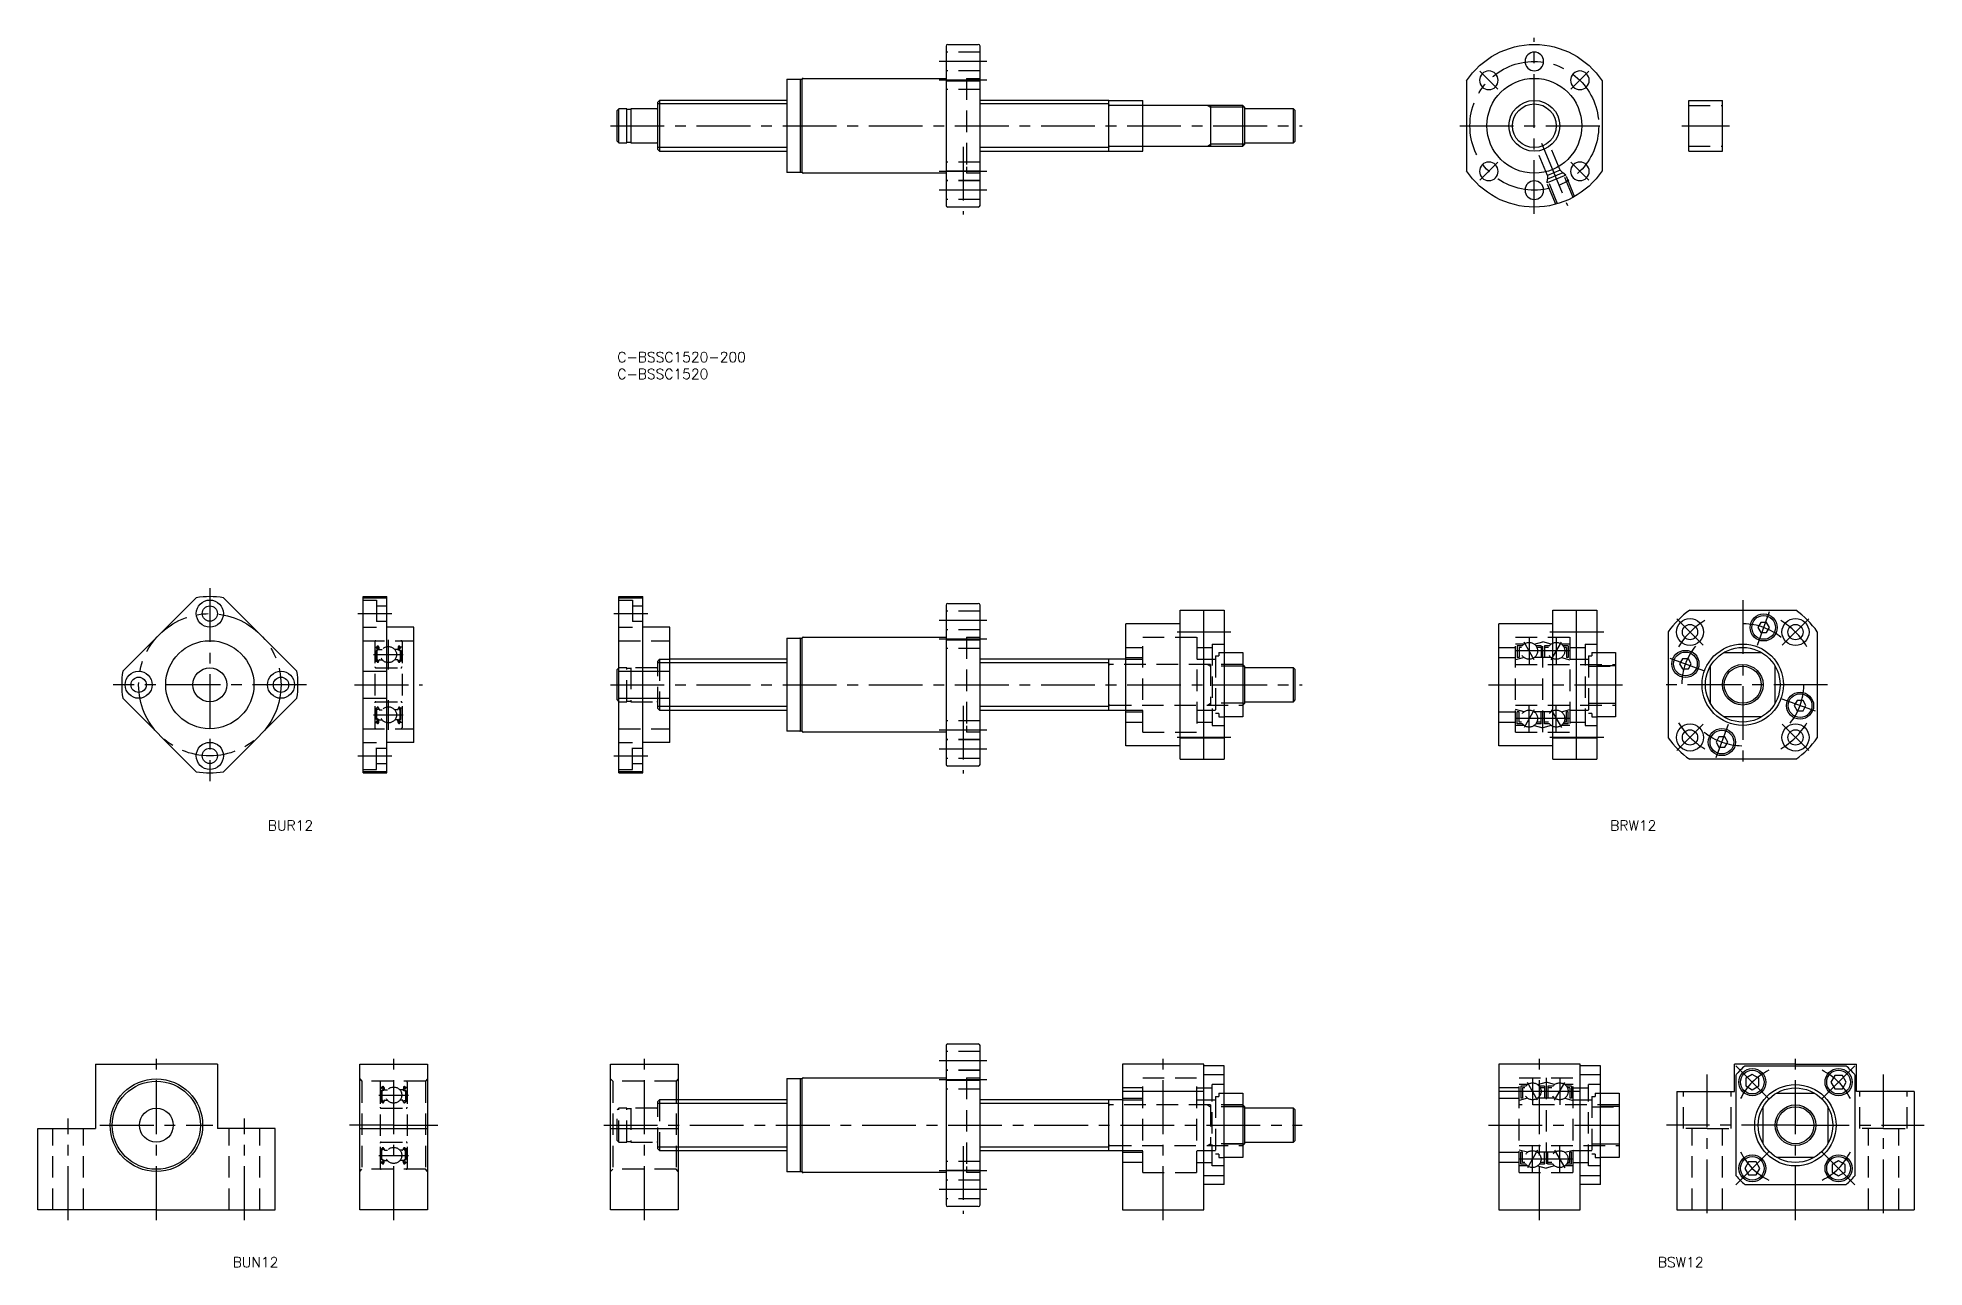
# Model space of a CAD drawing. Extents: x -171 to 386, y -270 to 93.
import ezdxf

# ---------------------------------------------------------------- set-up
doc = ezdxf.new("R2010")
doc.units = 0
doc.header["$LTSCALE"] = 0.5
for name, pattern in [('CENTER', [50.8, 31.75, -6.35, 6.35, -6.35]), ('DASHED', [19.05, 12.7, -6.35]), ('PHANTOM', [63.5, 31.75, -6.35, 6.35, -6.35, 6.35, -6.35])]:
    doc.linetypes.add(name, pattern=pattern)
doc.layers.get('0').update_dxf_attribs({"linetype": 'CONTINUOUS'})
doc.layers.add('CENTER', color=1, linetype='CENTER')
doc.styles.get("Standard").update_dxf_attribs({"font": 'txt.shx', "height": 3, "bigfont": 'bigfont.shx'})

# ---------------------------------------------------------------- blocks, each defined once
blk = doc.blocks.new('*U32')
at = {"color": 7, "linetype": 'CONTINUOUS'}
blk.add_text('C-BSSC1520-200', height=3, dxfattribs=at).set_placement((0, -3))
blk = doc.blocks.new('*U33')
at = {"color": 7, "linetype": 'CONTINUOUS'}
blk.add_text('C-BSSC1520', height=3, dxfattribs=at).set_placement((0, -8))
blk = doc.blocks.new('*U34')
at = {"color": 7, "linetype": 'CONTINUOUS'}
blk.add_text('BUR12', height=3, dxfattribs=at).set_placement((-103.09, -141.25))
blk = doc.blocks.new('*U35')
at = {"color": 7, "linetype": 'CONTINUOUS'}
blk.add_text('BRW12', height=3, dxfattribs=at).set_placement((292.89, -141.25))
blk = doc.blocks.new('*U36')
at = {"color": 7, "linetype": 'CONTINUOUS'}
blk.add_text('BUN12', height=3, dxfattribs=at).set_placement((-113.46, -270.13))
blk = doc.blocks.new('*U37')
at = {"color": 7, "linetype": 'CONTINUOUS'}
blk.add_text('BSW12', height=3, dxfattribs=at).set_placement((306.96, -270.13))

msp = doc.modelspace()

# ---------------------------------------------------------------- linework, layer by layer
at = {"color": 7, "linetype": 'CONTINUOUS'}
for p, q in [((97, 90.26), (97, 43.26)), ((97.5, 90.76), (106.5, 90.76)), ((107, 43.26), (107, 90.26)), ((50, 80.51), (50, 53.01)), ((50, 80.51), (53.85, 80.51)), ((54, 80.51), (54.5, 80.51)), ((54, 80.51), (54, 53.01)), ((54.5, 53.01), (54.5, 80.51)), ((54.8, 80.76), (97, 80.76)), ((97, 80.02), (107, 80.02)), ((250.52, 80.02), (250.52, 53.49)), ((290.52, 80.02), (290.52, 53.49)), ((12.5, 74.26), (12, 73.76)), ((12, 59.76), (12, 73.76)), ((12.5, 74.26), (12.5, 59.26)), ((50, 74.26), (12.5, 74.26)), ((145, 74.26), (107, 74.26)), ((145, 59.26), (145, 74.26)), ((184.5, 72.76), (145.3, 72.76)), ((175, 72.76), (175, 60.76)), ((185, 72.26), (184.5, 72.76)), ((184.5, 60.76), (184.5, 72.76)), ((316.06, 59.26), (316.06, 74.26)), ((316.06, 74.26), (326.06, 74.26)), ((326.06, 59.26), (326.06, 74.26)), ((0.5, 71.76), (0, 71.26)), ((0, 62.26), (0, 71.26)), ((2.85, 71.76), (0.5, 71.76)), ((0.5, 61.76), (0.5, 71.76)), ((2.85, 61.76), (2.85, 71.76)), ((4, 71.56), (2.85, 71.56)), ((11.7, 71.76), (4, 71.76)), ((4, 71.76), (4, 61.76)), ((185, 72.26), (185, 61.26)), ((199.5, 71.76), (185, 71.76)), ((200, 71.26), (199.5, 71.76)), ((199.5, 61.76), (199.5, 71.76)), ((200, 62.26), (200, 71.26)), ((0, 62.26), (0.5, 61.76)), ((0.5, 61.76), (2.85, 61.76)), ((2.85, 61.96), (4, 61.96)), ((4, 61.76), (11.7, 61.76)), ((184.5, 60.76), (185, 61.26)), ((185, 61.76), (199.5, 61.76)), ((199.5, 61.76), (200, 62.26)), ((12, 59.76), (12.5, 59.26)), ((12.5, 59.26), (50, 59.26)), ((107, 59.26), (145, 59.26)), ((145.3, 60.76), (184.5, 60.76)), ((316.06, 59.26), (326.06, 59.26)), ((53.85, 53.01), (50, 53.01)), ((54.5, 53.01), (54, 53.01)), ((97, 52.76), (54.8, 52.76)), ((97, 53.49), (107, 53.49)), ((106.5, 42.76), (97.5, 42.76)), ((-75, -124.2), (-75, -72.2)), ((-75, -72.2), (-68, -72.2)), ((-68, -124.2), (-68, -72.2)), ((0.5, -124.2), (0.5, -72.2)), ((0.5, -72.2), (7.5, -72.2)), ((7.5, -124.2), (7.5, -72.2)), ((-124.2, -72.52), (-145.88, -94.19)), ((-116.18, -72.52), (-94.5, -94.19)), ((-75, -72.52), (-68, -72.52)), ((0.5, -72.52), (7.5, -72.52)), ((97, -74.7), (97, -121.7)), ((97.5, -74.2), (106.5, -74.2)), ((107, -121.7), (107, -74.7)), ((166, -120.2), (166, -76.2)), ((166, -76.2), (179, -76.2)), ((173, -120.2), (173, -76.2)), ((179, -76.2), (179, -120.2)), ((276, -120.2), (276, -76.2)), ((276, -76.2), (289, -76.2)), ((283, -120.2), (283, -76.2)), ((289, -76.2), (289, -120.2)), ((316.35, -76.2), (347.65, -76.2)), ((-60, -81.2), (-68, -81.2)), ((-60, -115.2), (-60, -81.2)), ((15.5, -81.2), (7.5, -81.2)), ((15.5, -115.2), (15.5, -81.2)), ((166, -80.2), (150, -80.2)), ((150, -116.2), (150, -80.2)), ((166, -82.55), (179, -82.55)), ((276, -80.2), (260, -80.2)), ((260, -116.2), (260, -80.2)), ((276, -82.55), (289, -82.55)), ((310, -82.55), (310, -113.86)), ((354, -82.55), (354, -113.86)), ((50, -84.45), (50, -111.95)), ((50, -84.45), (53.85, -84.45)), ((54, -84.45), (54.5, -84.45)), ((54, -84.45), (54, -111.95)), ((54.5, -111.95), (54.5, -84.45)), ((54.8, -84.2), (97, -84.2)), ((97, -84.94), (107, -84.94)), ((179, -88.7), (184.5, -88.7)), ((184.5, -88.7), (184.5, -107.7)), ((289, -88.7), (294.5, -88.7)), ((294.5, -88.7), (294.5, -107.7)), ((326.45, -88.7), (337.55, -88.7)), ((-75, -94.19), (-68, -94.19)), ((0.5, -93.2), (0, -93.7)), ((0, -102.7), (0, -93.7)), ((0.5, -94.19), (15.5, -94.19)), ((50, -90.7), (15.5, -90.7)), ((150, -90.7), (107, -90.7)), ((145, -105.7), (145, -90.7)), ((185, -92.7), (184.5, -92.2)), ((185, -92.7), (185, -103.7)), ((199.5, -93.2), (185, -93.2)), ((200, -93.7), (199.5, -93.2)), ((199.5, -103.2), (199.5, -93.2)), ((200, -102.7), (200, -93.7)), ((294.5, -92.66), (289, -92.66)), ((322.5, -103.75), (322.5, -92.66)), ((341.5, -92.66), (341.5, -103.75)), ((-145.88, -102.21), (-124.2, -123.89)), ((-94.5, -102.21), (-116.18, -123.89)), ((-75, -102.21), (-68, -102.21)), ((0, -102.7), (0.5, -103.2)), ((0.5, -102.21), (15.5, -102.21)), ((15.5, -105.7), (50, -105.7)), ((107, -105.7), (150, -105.7)), ((184.5, -104.2), (185, -103.7)), ((185, -103.2), (199.5, -103.2)), ((199.5, -103.2), (200, -102.7)), ((294.5, -103.75), (289, -103.75)), ((184.5, -107.7), (179, -107.7)), ((294.5, -107.7), (289, -107.7)), ((337.55, -107.7), (326.45, -107.7)), ((-60, -115.2), (-68, -115.2)), ((15.5, -115.2), (7.5, -115.2)), ((53.85, -111.95), (50, -111.95)), ((54.5, -111.95), (54, -111.95)), ((97, -112.2), (54.8, -112.2)), ((97, -111.47), (107, -111.47)), ((166, -116.2), (150, -116.2)), ((166, -113.86), (179, -113.86)), ((276, -116.2), (260, -116.2)), ((276, -113.86), (289, -113.86)), ((106.5, -122.2), (97.5, -122.2)), ((166, -120.2), (179, -120.2)), ((276, -120.2), (289, -120.2)), ((347.65, -120.2), (316.35, -120.2)), ((-68, -123.89), (-75, -123.89)), ((-75, -124.2), (-68, -124.2)), ((7.5, -123.89), (0.5, -123.89)), ((0.5, -124.2), (7.5, -124.2)), ((97, -204.7), (97, -251.7)), ((97.5, -204.2), (106.5, -204.2)), ((107, -251.7), (107, -204.7)), ((-153.96, -210.2), (-153.96, -229.2)), ((-153.96, -210.2), (-135.96, -210.2)), ((-117.96, -210.2), (-135.96, -210.2)), ((-117.96, -210.2), (-117.96, -229.2)), ((-75.96, -253.2), (-75.96, -210.2)), ((-75.96, -210.2), (-55.96, -210.2)), ((-55.96, -210.2), (-55.96, -253.2)), ((-2, -253.2), (-2, -210.2)), ((-2, -210.2), (18, -210.2)), ((18, -210.2), (18, -253.2)), ((149, -210.2), (149, -253.2)), ((173, -210.2), (149, -210.2)), ((173, -253.2), (173, -210.2)), ((179, -210.7), (173, -210.7)), ((179, -245.7), (179, -210.7)), ((260, -210.2), (260, -253.2)), ((284, -210.2), (260, -210.2)), ((284, -253.2), (284, -210.2)), ((290, -210.7), (284, -210.7)), ((290, -245.7), (290, -210.7)), ((329.55, -218.2), (329.55, -210.2)), ((347.55, -210.2), (329.55, -210.2)), ((332.62, -210.7), (362.47, -210.7)), ((347.55, -210.2), (365.55, -210.2)), ((365.55, -218.2), (365.55, -210.2)), ((50, -214.45), (50, -241.95)), ((50, -214.45), (53.85, -214.45)), ((54, -214.45), (54.5, -214.45)), ((54, -214.45), (54, -241.95)), ((54.5, -241.95), (54.5, -214.45)), ((54.8, -214.2), (97, -214.2)), ((97, -214.94), (107, -214.94)), ((179, -213.28), (173, -213.28)), ((290, -213.28), (284, -213.28)), ((330.05, -243.13), (330.05, -213.28)), ((334.82, -213.23), (332.87, -214.35)), ((332.87, -214.35), (332.87, -216.6)), ((332.87, -216.6), (334.82, -217.73)), ((336.77, -214.35), (334.82, -213.23)), ((334.82, -217.73), (336.77, -216.6)), ((336.77, -216.6), (336.77, -214.35)), ((359.15, -213.53), (358.02, -215.48)), ((358.02, -215.48), (359.15, -217.42)), ((361.4, -213.53), (359.15, -213.53)), ((362.52, -215.48), (361.4, -213.53)), ((361.4, -217.42), (362.52, -215.48)), ((365.05, -213.28), (365.05, -243.13)), ((50, -220.7), (18, -220.7)), ((149, -220.7), (107, -220.7)), ((145, -235.7), (145, -220.7)), ((173, -218.2), (149, -218.2)), ((179, -218.7), (184.5, -218.7)), ((184.5, -218.7), (184.5, -237.7)), ((185, -222.7), (184.5, -222.2)), ((284, -218.2), (260, -218.2)), ((290, -218.7), (295.5, -218.7)), ((295.5, -218.7), (295.5, -237.7)), ((312.55, -218.2), (312.55, -253.2)), ((312.55, -218.2), (329.55, -218.2)), ((342, -218.7), (353.09, -218.7)), ((359.15, -217.42), (361.4, -217.42)), ((382.55, -218.2), (365.55, -218.2)), ((382.55, -218.2), (382.55, -253.2)), ((184.5, -222.66), (179, -222.66)), ((185, -222.7), (185, -233.7)), ((199.5, -223.2), (185, -223.2)), ((200, -223.7), (199.5, -223.2)), ((199.5, -233.2), (199.5, -223.2)), ((200, -232.7), (200, -223.7)), ((295.5, -222.66), (290, -222.66)), ((338.05, -233.75), (338.05, -222.66)), ((357.05, -222.66), (357.05, -233.75)), ((-170.96, -253.2), (-170.96, -229.2)), ((-100.96, -253.2), (-100.96, -229.2)), ((-75.96, -229.2), (-55.96, -229.2)), ((-2, -229.2), (18, -229.2)), ((184.5, -234.2), (185, -233.7)), ((185, -233.2), (199.5, -233.2)), ((199.5, -233.2), (200, -232.7)), ((18, -235.7), (50, -235.7)), ((107, -235.7), (149, -235.7)), ((184.5, -233.75), (179, -233.75)), ((184.5, -237.7), (179, -237.7)), ((295.5, -233.75), (290, -233.75)), ((295.5, -237.7), (290, -237.7)), ((333.69, -238.98), (332.57, -240.93)), ((335.94, -238.98), (333.69, -238.98)), ((337.07, -240.93), (335.94, -238.98)), ((353.09, -237.7), (342, -237.7)), ((360.27, -238.68), (358.33, -239.81)), ((362.22, -239.81), (360.27, -238.68)), ((53.85, -241.95), (50, -241.95)), ((54.5, -241.95), (54, -241.95)), ((97, -242.2), (54.8, -242.2)), ((97, -241.47), (107, -241.47)), ((179, -243.13), (173, -243.13)), ((290, -243.13), (284, -243.13)), ((332.57, -240.93), (333.69, -242.88)), ((333.69, -242.88), (335.94, -242.88)), ((335.94, -242.88), (337.07, -240.93)), ((358.33, -239.81), (358.33, -242.06)), ((358.33, -242.06), (360.27, -243.18)), ((360.27, -243.18), (362.22, -242.06)), ((362.22, -242.06), (362.22, -239.81)), ((179, -245.7), (173, -245.7)), ((290, -245.7), (284, -245.7)), ((332.62, -245.7), (362.47, -245.7)), ((-135.96, -253.2), (-170.96, -253.2)), ((-135.96, -253.2), (-100.96, -253.2)), ((-55.96, -253.2), (-75.96, -253.2)), ((18, -253.2), (-2, -253.2)), ((106.5, -252.2), (97.5, -252.2)), ((149, -253.2), (173, -253.2)), ((260, -253.2), (284, -253.2)), ((312.55, -253.2), (382.55, -253.2))]:
    msp.add_line(p, q, dxfattribs=at)
at = {"color": 3, "linetype": 'DASHED'}
for p, q in [((107, 88.51), (97, 88.51)), ((107, 83.01), (97, 83.01)), ((107, 82.94), (97, 82.94)), ((103, 80.76), (107, 80.76)), ((103, 80.76), (103, 54.61)), ((107, 77.44), (97, 77.44)), ((316.06, 72.76), (326.06, 72.76)), ((107, 56.07), (97, 56.07)), ((274.41, 52.13), (271.44, 59.31)), ((278.11, 53.67), (275.14, 60.85)), ((316.06, 60.76), (326.06, 60.76)), ((107, 50.57), (97, 50.57)), ((107, 50.51), (97, 50.51)), ((103, 54.61), (103, 52.76)), ((107, 52.76), (103, 52.76)), ((279.8, 52.2), (274.26, 49.9)), ((274.26, 49.9), (274.4, 50.98)), ((278.92, 52.92), (274.37, 51.04)), ((274.41, 52.13), (274.37, 51.04)), ((277.39, 43.76), (274.37, 51.04)), ((278.11, 53.67), (274.41, 52.13)), ((278.11, 53.67), (278.92, 52.92)), ((281.93, 45.64), (278.92, 52.92)), ((279.8, 52.2), (278.94, 52.86)), ((282.41, 45.91), (279.8, 52.2)), ((107, 45.01), (97, 45.01)), ((276.86, 43.61), (274.26, 49.9)), ((-75, -73.2), (-71, -73.2)), ((-71, -73.2), (-71, -81.2)), ((-71, -74.95), (-68, -74.95)), ((0.5, -73.2), (4.5, -73.2)), ((4.5, -73.2), (4.5, -81.2)), ((4.5, -74.95), (7.5, -74.95)), ((107, -76.45), (97, -76.45)), ((-75, -81.2), (-71, -81.2)), ((-71, -79.45), (-68, -79.45)), ((0.5, -81.2), (4.5, -81.2)), ((4.5, -79.45), (7.5, -79.45)), ((107, -81.95), (97, -81.95)), ((107, -82.02), (97, -82.02)), ((-75, -85.2), (-60, -85.2)), ((-71.5, -85.5), (-71.5, -110.9)), ((-71.4, -87.1), (-71.04, -87.1)), ((-70.52, -87.7), (-71.17, -88.08)), ((-71.17, -88.08), (-71.17, -90.9)), ((-71.05, -87.12), (-70.88, -86.91)), ((-70.9, -87.53), (-71.04, -87.39)), ((-70.32, -87.82), (-70.97, -88.19)), ((-70.97, -88.19), (-70.97, -90.9)), ((-70.9, -87.25), (-70.73, -87.04)), ((-70.76, -87.39), (-70.9, -87.25)), ((-70.9, -87.53), (-70.76, -87.39)), ((-70.55, -87.1), (-70.52, -87.7)), ((-70.35, -87.08), (-70.3, -87.71)), ((-70.32, -87.46), (-70.32, -87.82)), ((-70.2, -87.8), (-69.35, -87.8)), ((-64.8, -87.8), (-65.65, -87.8)), ((-64.65, -87.08), (-64.7, -87.71)), ((-64.68, -87.46), (-64.68, -87.82)), ((-64.68, -87.82), (-64.03, -88.19)), ((-64.45, -87.1), (-64.48, -87.7)), ((-64.48, -87.7), (-63.83, -88.08)), ((-64.1, -87.25), (-64.27, -87.04)), ((-64.24, -87.39), (-64.1, -87.25)), ((-64.1, -87.53), (-64.24, -87.39)), ((-63.95, -87.12), (-64.12, -86.91)), ((-64.1, -87.53), (-63.96, -87.39)), ((-64.03, -88.19), (-64.03, -90.9)), ((-63.6, -87.1), (-63.96, -87.1)), ((-63.83, -88.08), (-63.83, -90.9)), ((-63.5, -85.5), (-63.5, -110.9)), ((0.5, -85.2), (15.5, -85.2)), ((107, -87.52), (97, -87.52)), ((103, -84.2), (107, -84.2)), ((103, -84.2), (103, -110.35)), ((150, -87.2), (155, -87.2)), ((155, -84.2), (171, -84.2)), ((155, -112.2), (155, -84.2)), ((171, -84.2), (171, -112.2)), ((171, -87.2), (175.5, -87.2)), ((175.5, -86.2), (175.5, -110.2)), ((175.5, -86.2), (179, -86.2)), ((177.5, -88.7), (177.5, -89.7)), ((177.5, -88.7), (179, -88.7)), ((260, -87.2), (265, -87.2)), ((265, -84.2), (281, -84.2)), ((265, -112.2), (265, -84.2)), ((267.5, -86.2), (265, -86.2)), ((265.5, -86.7), (265.5, -90.2)), ((267, -86.7), (265.5, -86.7)), ((266, -87.2), (266, -90.2)), ((266.71, -87.2), (266, -87.2)), ((270.5, -86.2), (273, -85.53)), ((272.5, -86.7), (271, -86.7)), ((272.5, -87.2), (271.29, -87.2)), ((272.5, -86.7), (272.5, -90.2)), ((273, -112.2), (273, -84.2)), ((275.5, -86.2), (273, -85.53)), ((273.5, -86.7), (273.5, -90.2)), ((275, -86.7), (273.5, -86.7)), ((274.71, -87.2), (273.5, -87.2)), ((281, -86.2), (278.5, -86.2)), ((280.5, -86.7), (279, -86.7)), ((280, -87.2), (279.29, -87.2)), ((280, -87.2), (280, -90.2)), ((280.5, -86.7), (280.5, -90.2)), ((281, -84.2), (281, -112.2)), ((281, -87.2), (285.5, -87.2)), ((285.5, -86.2), (285.5, -110.2)), ((285.5, -86.2), (289, -86.2)), ((287.5, -88.7), (287.5, -89.7)), ((287.5, -88.7), (289, -88.7)), ((-71.4, -91.25), (-71.05, -91.25)), ((-71.2, -93.2), (-63.8, -93.2)), ((-71.05, -91.25), (-70.86, -91.48)), ((-70.57, -90.9), (-70.97, -90.9)), ((-70.97, -91.1), (-70.57, -91.1)), ((-70.71, -91.55), (-70.61, -91.55)), ((-70.57, -91.1), (-70.57, -90.9)), ((-70.42, -91.42), (-70.22, -90.87)), ((-70.13, -90.8), (-69.35, -90.8)), ((-64.87, -90.8), (-65.65, -90.8)), ((-64.58, -91.42), (-64.78, -90.87)), ((-64.43, -91.1), (-64.43, -90.9)), ((-64.43, -90.9), (-64.03, -90.9)), ((-64.03, -91.1), (-64.43, -91.1)), ((-64.29, -91.55), (-64.39, -91.55)), ((-63.95, -91.25), (-64.14, -91.48)), ((-63.6, -91.25), (-63.95, -91.25)), ((2.85, -93.2), (0.5, -93.2)), ((2.85, -103.2), (2.85, -93.2)), ((4, -93.4), (2.85, -93.4)), ((11.7, -93.2), (4, -93.2)), ((4, -93.2), (4, -103.2)), ((12.5, -90.7), (12, -91.2)), ((12, -105.2), (12, -91.2)), ((15.5, -91.76), (12, -91.76)), ((12.5, -90.7), (12.5, -105.7)), ((12.5, -90.7), (15.5, -90.7)), ((184.5, -92.2), (145.3, -92.2)), ((150, -90.2), (155, -90.2)), ((150, -90.7), (155, -90.7)), ((171, -90.7), (176.5, -90.7)), ((174.06, -92.2), (175, -92.75)), ((175, -92.2), (175, -104.2)), ((184.5, -92.75), (175, -92.75)), ((176.5, -89.7), (176.5, -106.7)), ((176.5, -89.7), (177.5, -89.7)), ((260, -90.2), (265, -90.2)), ((267.5, -90.2), (265, -90.87)), ((265, -92.2), (294.5, -92.2)), ((266, -90.2), (265.5, -90.2)), ((275.5, -90.2), (270.5, -90.2)), ((278.5, -90.2), (281, -90.87)), ((280.5, -90.2), (280, -90.2)), ((281, -90.7), (286.5, -90.7)), ((286.5, -89.7), (286.5, -106.7)), ((286.5, -89.7), (287.5, -89.7)), ((286.5, -92.75), (294.5, -92.75)), ((-71.4, -105.15), (-71.05, -105.15)), ((-71.2, -103.2), (-63.8, -103.2)), ((-71.17, -108.33), (-71.17, -105.5)), ((-71.05, -105.15), (-70.86, -104.93)), ((-70.97, -105.3), (-70.57, -105.3)), ((-70.57, -105.5), (-70.97, -105.5)), ((-70.97, -108.21), (-70.97, -105.5)), ((-70.71, -104.85), (-70.61, -104.85)), ((-70.57, -105.3), (-70.57, -105.5)), ((-70.42, -104.99), (-70.22, -105.54)), ((-70.13, -105.6), (-69.35, -105.6)), ((-64.87, -105.6), (-65.65, -105.6)), ((-64.58, -104.99), (-64.78, -105.54)), ((-64.43, -105.3), (-64.43, -105.5)), ((-64.03, -105.3), (-64.43, -105.3)), ((-64.43, -105.5), (-64.03, -105.5)), ((-64.29, -104.85), (-64.39, -104.85)), ((-63.95, -105.15), (-64.14, -104.93)), ((-64.03, -108.21), (-64.03, -105.5)), ((-63.6, -105.15), (-63.95, -105.15)), ((-63.83, -108.33), (-63.83, -105.5)), ((0.5, -103.2), (2.85, -103.2)), ((2.85, -103), (4, -103)), ((4, -103.2), (11.7, -103.2)), ((15.5, -104.65), (12, -104.65)), ((12, -105.2), (12.5, -105.7)), ((12.5, -105.7), (15.5, -105.7)), ((145.3, -104.2), (184.5, -104.2)), ((150, -105.7), (155, -105.7)), ((171, -105.7), (176.5, -105.7)), ((174.06, -104.2), (175, -103.66)), ((184.5, -103.66), (175, -103.66)), ((265, -104.2), (294.5, -104.2)), ((267.5, -106.2), (265, -105.53)), ((278.5, -106.2), (281, -105.53)), ((281, -105.7), (286.5, -105.7)), ((286.5, -103.66), (294.5, -103.66)), ((-75, -111.2), (-60, -111.2)), ((-71.4, -109.3), (-71.04, -109.3)), ((-70.52, -108.71), (-71.17, -108.33)), ((-71.05, -109.29), (-70.88, -109.49)), ((-70.9, -108.88), (-71.04, -109.02)), ((-70.32, -108.59), (-70.97, -108.21)), ((-70.9, -108.88), (-70.76, -109.02)), ((-70.76, -109.02), (-70.9, -109.16)), ((-70.9, -109.16), (-70.73, -109.36)), ((-70.55, -109.31), (-70.52, -108.71)), ((-70.35, -109.33), (-70.3, -108.7)), ((-70.32, -108.95), (-70.32, -108.59)), ((-70.2, -108.6), (-69.35, -108.6)), ((-64.8, -108.6), (-65.65, -108.6)), ((-64.65, -109.33), (-64.7, -108.7)), ((-64.68, -108.59), (-64.03, -108.21)), ((-64.68, -108.95), (-64.68, -108.59)), ((-64.48, -108.71), (-63.83, -108.33)), ((-64.45, -109.31), (-64.48, -108.71)), ((-64.1, -109.16), (-64.27, -109.36)), ((-64.1, -108.88), (-64.24, -109.02)), ((-64.24, -109.02), (-64.1, -109.16)), ((-63.95, -109.29), (-64.12, -109.49)), ((-64.1, -108.88), (-63.96, -109.02)), ((-63.6, -109.3), (-63.96, -109.3)), ((0.5, -111.2), (15.5, -111.2)), ((107, -108.89), (97, -108.89)), ((103, -110.35), (103, -112.2)), ((150, -106.2), (155, -106.2)), ((150, -109.2), (155, -109.2)), ((171, -109.2), (175.5, -109.2)), ((175.5, -110.2), (179, -110.2)), ((177.5, -106.7), (176.5, -106.7)), ((177.5, -106.7), (177.5, -107.7)), ((177.5, -107.7), (179, -107.7)), ((260, -106.2), (265, -106.2)), ((260, -109.2), (265, -109.2)), ((267.5, -110.2), (265, -110.2)), ((265.5, -109.7), (265.5, -106.2)), ((266, -106.2), (265.5, -106.2)), ((267, -109.7), (265.5, -109.7)), ((266, -109.2), (266, -106.2)), ((266.71, -109.2), (266, -109.2)), ((275.5, -106.2), (270.5, -106.2)), ((270.5, -110.2), (273, -110.87)), ((272.5, -109.7), (271, -109.7)), ((272.5, -109.2), (271.29, -109.2)), ((272.5, -109.7), (272.5, -106.2)), ((275.5, -110.2), (273, -110.87)), ((273.5, -109.7), (273.5, -106.2)), ((274.71, -109.2), (273.5, -109.2)), ((275, -109.7), (273.5, -109.7)), ((281, -110.2), (278.5, -110.2)), ((280.5, -109.7), (279, -109.7)), ((280, -109.2), (279.29, -109.2)), ((280, -109.2), (280, -106.2)), ((280.5, -106.2), (280, -106.2)), ((280.5, -109.7), (280.5, -106.2)), ((281, -109.2), (285.5, -109.2)), ((285.5, -110.2), (289, -110.2)), ((287.5, -106.7), (286.5, -106.7)), ((287.5, -106.7), (287.5, -107.7)), ((287.5, -107.7), (289, -107.7)), ((-75, -115.2), (-71, -115.2)), ((-71, -123.2), (-71, -115.2)), ((-68, -123.2), (-68, -115.2)), ((0.5, -115.2), (4.5, -115.2)), ((4.5, -123.2), (4.5, -115.2)), ((7.5, -123.2), (7.5, -115.2)), ((107, -114.39), (97, -114.39)), ((107, -114.45), (97, -114.45)), ((107, -112.2), (103, -112.2)), ((155, -112.2), (171, -112.2)), ((265, -112.2), (281, -112.2)), ((-71, -116.95), (-68, -116.95)), ((-71, -121.45), (-68, -121.45)), ((4.5, -116.95), (7.5, -116.95)), ((4.5, -121.45), (7.5, -121.45)), ((107, -119.95), (97, -119.95)), ((-75, -123.2), (-71, -123.2)), ((0.5, -123.2), (4.5, -123.2)), ((107, -206.45), (97, -206.45)), ((-75.96, -214.55), (-75.31, -215.2)), ((-75.31, -215.2), (-75.31, -241.2)), ((-56.61, -215.2), (-75.31, -215.2)), ((-69.96, -215.5), (-69.96, -240.9)), ((-69.51, -217.12), (-69.34, -216.91)), ((-62.4, -217.12), (-62.58, -216.91)), ((-61.96, -215.5), (-61.96, -240.9)), ((-55.96, -214.55), (-56.61, -215.2)), ((-56.61, -215.2), (-56.61, -241.2)), ((-2, -214.55), (-1.35, -215.2)), ((-1.35, -215.2), (-1.35, -241.2)), ((17.35, -215.2), (-1.35, -215.2)), ((18, -214.55), (17.35, -215.2)), ((17.35, -215.2), (17.35, -241.2)), ((107, -211.95), (97, -211.95)), ((107, -212.02), (97, -212.02)), ((103, -214.2), (107, -214.2)), ((103, -214.2), (103, -240.35)), ((155, -242.2), (155, -214.2)), ((155, -214.2), (171, -214.2)), ((171, -242.2), (171, -214.2)), ((179, -216.2), (175.5, -216.2)), ((175.5, -240.2), (175.5, -216.2)), ((266, -242.2), (266, -214.2)), ((266, -214.2), (282, -214.2)), ((268.5, -216.2), (266, -216.2)), ((266.5, -216.7), (266.5, -220.2)), ((268, -216.7), (266.5, -216.7)), ((271.5, -216.2), (274, -215.53)), ((273.5, -216.7), (272, -216.7)), ((273.5, -216.7), (273.5, -220.2)), ((274, -214.2), (274, -242.2)), ((276.5, -216.2), (274, -215.53)), ((274.5, -216.7), (274.5, -220.2)), ((276, -216.7), (274.5, -216.7)), ((282, -216.2), (279.5, -216.2)), ((281.5, -216.7), (280, -216.7)), ((281.5, -216.7), (281.5, -220.2)), ((282, -242.2), (282, -214.2)), ((290, -216.2), (286.5, -216.2)), ((286.5, -240.2), (286.5, -216.2)), ((-69.86, -217.1), (-69.5, -217.1)), ((-69.86, -221.25), (-69.51, -221.25)), ((-68.98, -217.7), (-69.63, -218.08)), ((-69.63, -218.08), (-69.63, -220.9)), ((-69.51, -221.25), (-69.31, -221.48)), ((-69.35, -217.53), (-69.5, -217.39)), ((-68.78, -217.82), (-69.43, -218.19)), ((-69.43, -218.19), (-69.43, -220.9)), ((-69.03, -220.9), (-69.43, -220.9)), ((-69.43, -221.1), (-69.03, -221.1)), ((-69.35, -217.25), (-69.18, -217.04)), ((-69.21, -217.39), (-69.35, -217.25)), ((-69.35, -217.53), (-69.21, -217.39)), ((-69.16, -221.55), (-69.07, -221.55)), ((-69.03, -221.1), (-69.03, -220.9)), ((-69.01, -217.1), (-68.98, -217.7)), ((-68.88, -221.42), (-68.68, -220.87)), ((-68.81, -217.08), (-68.75, -217.71)), ((-68.78, -217.46), (-68.78, -217.82)), ((-68.65, -217.8), (-67.81, -217.8)), ((-68.58, -220.8), (-67.81, -220.8)), ((-63.26, -217.8), (-64.11, -217.8)), ((-63.33, -220.8), (-64.11, -220.8)), ((-63.04, -221.42), (-63.24, -220.87)), ((-63.1, -217.08), (-63.16, -217.71)), ((-63.14, -217.46), (-63.14, -217.82)), ((-63.14, -217.82), (-62.49, -218.19)), ((-62.91, -217.1), (-62.94, -217.7)), ((-62.94, -217.7), (-62.29, -218.08)), ((-62.89, -220.9), (-62.49, -220.9)), ((-62.89, -221.1), (-62.89, -220.9)), ((-62.49, -221.1), (-62.89, -221.1)), ((-62.75, -221.55), (-62.85, -221.55)), ((-62.56, -217.25), (-62.73, -217.04)), ((-62.7, -217.39), (-62.56, -217.25)), ((-62.56, -217.53), (-62.7, -217.39)), ((-62.41, -221.25), (-62.6, -221.48)), ((-62.56, -217.53), (-62.42, -217.39)), ((-62.49, -218.19), (-62.49, -220.9)), ((-62.06, -217.1), (-62.42, -217.1)), ((-62.06, -221.25), (-62.41, -221.25)), ((-62.29, -218.08), (-62.29, -220.9)), ((12.5, -220.7), (12, -221.2)), ((12, -235.2), (12, -221.2)), ((18, -221.76), (12, -221.76)), ((12.5, -220.7), (12.5, -235.7)), ((18, -220.7), (12.5, -220.7)), ((107, -217.52), (97, -217.52)), ((184.5, -222.2), (145.3, -222.2)), ((155, -217.2), (149, -217.2)), ((149, -220.2), (155, -220.2)), ((149, -220.7), (155, -220.7)), ((171, -217.2), (175.5, -217.2)), ((171, -220.7), (176.5, -220.7)), ((174.06, -222.2), (175, -222.75)), ((175, -222.2), (175, -234.2)), ((176.5, -219.7), (176.5, -236.7)), ((176.5, -219.7), (177.5, -219.7)), ((177.5, -218.7), (177.5, -219.7)), ((177.5, -218.7), (179, -218.7)), ((266, -217.2), (260, -217.2)), ((260, -220.2), (266, -220.2)), ((268.5, -220.2), (266, -220.87)), ((295.5, -222.2), (266, -222.2)), ((267, -220.2), (266.5, -220.2)), ((267, -217.2), (267, -220.2)), ((267.71, -217.2), (267, -217.2)), ((276.5, -220.2), (271.5, -220.2)), ((273.5, -217.2), (272.29, -217.2)), ((275.71, -217.2), (274.5, -217.2)), ((279.5, -220.2), (282, -220.87)), ((281, -217.2), (280.29, -217.2)), ((281, -217.2), (281, -220.2)), ((281.5, -220.2), (281, -220.2)), ((282, -217.2), (286.5, -217.2)), ((282, -220.7), (287.5, -220.7)), ((287.5, -219.7), (287.5, -236.7)), ((287.5, -219.7), (288.5, -219.7)), ((288.5, -218.7), (288.5, -219.7)), ((288.5, -218.7), (290, -218.7)), ((314.55, -229.2), (314.55, -218.2)), ((328.55, -229.2), (328.55, -218.2)), ((366.55, -229.2), (366.55, -218.2)), ((380.55, -229.2), (380.55, -218.2)), ((-69.66, -223.2), (-62.26, -223.2)), ((0.5, -223.2), (0, -223.7)), ((0, -232.7), (0, -223.7)), ((2.85, -223.2), (0.5, -223.2)), ((0.5, -233.2), (0.5, -223.2)), ((2.85, -233.2), (2.85, -223.2)), ((4, -223.4), (2.85, -223.4)), ((11.7, -223.2), (4, -223.2)), ((4, -223.2), (4, -233.2)), ((184.5, -222.75), (175, -222.75)), ((287.5, -222.75), (295.5, -222.75)), ((-166.46, -253.2), (-166.46, -229.2)), ((-157.46, -253.2), (-157.46, -229.2)), ((-114.46, -253.2), (-114.46, -229.2)), ((-105.46, -253.2), (-105.46, -229.2)), ((-69.66, -233.2), (-62.26, -233.2)), ((0, -232.7), (0.5, -233.2)), ((0.5, -233.2), (2.85, -233.2)), ((2.85, -233), (4, -233)), ((4, -233.2), (11.7, -233.2)), ((174.06, -234.2), (175, -233.66)), ((184.5, -233.66), (175, -233.66)), ((287.5, -233.66), (295.5, -233.66)), ((321.55, -229.2), (314.55, -229.2)), ((317.05, -253.2), (317.05, -229.2)), ((321.55, -229.2), (328.55, -229.2)), ((326.05, -253.2), (326.05, -229.2)), ((373.55, -229.2), (366.55, -229.2)), ((369.05, -253.2), (369.05, -229.2)), ((373.55, -229.2), (380.55, -229.2)), ((378.05, -253.2), (378.05, -229.2)), ((-69.86, -235.15), (-69.51, -235.15)), ((-69.63, -238.33), (-69.63, -235.5)), ((-68.98, -238.71), (-69.63, -238.33)), ((-69.51, -235.15), (-69.31, -234.93)), ((-69.51, -239.29), (-69.34, -239.49)), ((-69.35, -238.88), (-69.5, -239.02)), ((-69.43, -235.3), (-69.03, -235.3)), ((-69.43, -238.21), (-69.43, -235.5)), ((-69.03, -235.5), (-69.43, -235.5)), ((-68.78, -238.59), (-69.43, -238.21)), ((-69.35, -238.88), (-69.21, -239.02)), ((-69.21, -239.02), (-69.35, -239.16)), ((-69.35, -239.16), (-69.18, -239.36)), ((-69.16, -234.85), (-69.07, -234.85)), ((-69.03, -235.3), (-69.03, -235.5)), ((-69.01, -239.31), (-68.98, -238.71)), ((-68.88, -234.99), (-68.68, -235.54)), ((-68.81, -239.33), (-68.75, -238.7)), ((-68.78, -238.95), (-68.78, -238.59)), ((-68.65, -238.6), (-67.81, -238.6)), ((-68.58, -235.6), (-67.81, -235.6)), ((-63.33, -235.6), (-64.11, -235.6)), ((-63.26, -238.6), (-64.11, -238.6)), ((-63.04, -234.99), (-63.24, -235.54)), ((-63.1, -239.33), (-63.16, -238.7)), ((-63.14, -238.59), (-62.49, -238.21)), ((-63.14, -238.95), (-63.14, -238.59)), ((-62.94, -238.71), (-62.29, -238.33)), ((-62.91, -239.31), (-62.94, -238.71)), ((-62.49, -235.3), (-62.89, -235.3)), ((-62.89, -235.3), (-62.89, -235.5)), ((-62.89, -235.5), (-62.49, -235.5)), ((-62.75, -234.85), (-62.85, -234.85)), ((-62.56, -239.16), (-62.73, -239.36)), ((-62.56, -238.88), (-62.7, -239.02)), ((-62.7, -239.02), (-62.56, -239.16)), ((-62.41, -235.15), (-62.6, -234.93)), ((-62.4, -239.29), (-62.58, -239.49)), ((-62.56, -238.88), (-62.42, -239.02)), ((-62.49, -238.21), (-62.49, -235.5)), ((-62.06, -235.15), (-62.41, -235.15)), ((-62.29, -238.33), (-62.29, -235.5)), ((18, -234.65), (12, -234.65)), ((12, -235.2), (12.5, -235.7)), ((12.5, -235.7), (18, -235.7)), ((107, -238.89), (97, -238.89)), ((145.3, -234.2), (184.5, -234.2)), ((149, -235.7), (155, -235.7)), ((149, -236.2), (155, -236.2)), ((155, -239.2), (149, -239.2)), ((171, -235.7), (176.5, -235.7)), ((171, -239.2), (175.5, -239.2)), ((177.5, -236.7), (176.5, -236.7)), ((177.5, -236.7), (177.5, -237.7)), ((177.5, -237.7), (179, -237.7)), ((260, -236.2), (266, -236.2)), ((266, -239.2), (260, -239.2)), ((266, -234.2), (295.5, -234.2)), ((268.5, -236.2), (266, -235.53)), ((266.5, -239.7), (266.5, -236.2)), ((267, -236.2), (266.5, -236.2)), ((267, -239.2), (267, -236.2)), ((267.71, -239.2), (267, -239.2)), ((276.5, -236.2), (271.5, -236.2)), ((273.5, -239.2), (272.29, -239.2)), ((273.5, -239.7), (273.5, -236.2)), ((274.5, -239.7), (274.5, -236.2)), ((275.71, -239.2), (274.5, -239.2)), ((279.5, -236.2), (282, -235.53)), ((281, -239.2), (280.29, -239.2)), ((281, -239.2), (281, -236.2)), ((281.5, -236.2), (281, -236.2)), ((281.5, -239.7), (281.5, -236.2)), ((282, -235.7), (287.5, -235.7)), ((282, -239.2), (286.5, -239.2)), ((288.5, -236.7), (287.5, -236.7)), ((288.5, -236.7), (288.5, -237.7)), ((288.5, -237.7), (290, -237.7)), ((-75.96, -241.85), (-75.31, -241.2)), ((-56.61, -241.2), (-75.31, -241.2)), ((-69.86, -239.3), (-69.5, -239.3)), ((-62.06, -239.3), (-62.42, -239.3)), ((-55.96, -241.85), (-56.61, -241.2)), ((-2, -241.85), (-1.35, -241.2)), ((17.35, -241.2), (-1.35, -241.2)), ((18, -241.85), (17.35, -241.2)), ((107, -244.39), (97, -244.39)), ((107, -244.45), (97, -244.45)), ((103, -240.35), (103, -242.2)), ((107, -242.2), (103, -242.2)), ((155, -242.2), (171, -242.2)), ((179, -240.2), (175.5, -240.2)), ((268.5, -240.2), (266, -240.2)), ((266, -242.2), (282, -242.2)), ((268, -239.7), (266.5, -239.7)), ((271.5, -240.2), (274, -240.87)), ((273.5, -239.7), (272, -239.7)), ((276.5, -240.2), (274, -240.87)), ((276, -239.7), (274.5, -239.7)), ((282, -240.2), (279.5, -240.2)), ((281.5, -239.7), (280, -239.7)), ((290, -240.2), (286.5, -240.2)), ((107, -249.95), (97, -249.95))]:
    msp.add_line(p, q, dxfattribs=at)
at = {"color": 3, "linetype": 'CONTINUOUS'}
for p, q in [((50, 73.21), (12, 73.21)), ((145, 73.21), (107, 73.21)), ((174.06, 72.76), (175, 72.22)), ((185, 72.22), (175, 72.22)), ((174.06, 60.76), (175, 61.3)), ((185, 61.3), (175, 61.3)), ((50, 60.31), (12, 60.31)), ((145, 60.31), (107, 60.31)), ((50, -91.76), (15.5, -91.76)), ((145, -91.76), (107, -91.76)), ((184.5, -92.75), (185, -92.75)), ((50, -104.65), (15.5, -104.65)), ((145, -104.65), (107, -104.65)), ((184.5, -103.66), (185, -103.66)), ((50, -221.76), (18, -221.76)), ((145, -221.76), (107, -221.76)), ((184.5, -222.75), (185, -222.75)), ((184.5, -233.66), (185, -233.66)), ((50, -234.65), (18, -234.65)), ((145, -234.65), (107, -234.65))]:
    msp.add_line(p, q, dxfattribs=at)
at = {"color": 3, "linetype": 'PHANTOM'}
for p, q in [((145, 74.26), (155, 74.26)), ((155, 59.26), (155, 74.26)), ((145, 59.26), (155, 59.26))]:
    msp.add_line(p, q, dxfattribs=at)
at = {"color": 7, "linetype": 'CONTINUOUS'}
for points in [[(337.29, -79.79), (336.42, -81.29), (337.29, -82.79), (339.02, -82.79), (339.89, -81.29), (339.02, -79.79)], [(314.22, -90.55), (313.35, -92.05), (314.22, -93.55), (315.95, -93.55), (316.82, -92.05), (315.95, -90.55)], [(348.05, -102.86), (347.18, -104.36), (348.05, -105.86), (349.78, -105.86), (350.65, -104.36), (349.78, -102.86)], [(324.98, -113.62), (324.11, -115.12), (324.98, -116.62), (326.71, -116.62), (327.58, -115.12), (326.71, -113.62)]]:
    msp.add_lwpolyline(points, close=True, dxfattribs=at)
for points in [[(-170.96, -229.2), (-153.96, -229.2)], [(-100.96, -229.2), (-117.96, -229.2)]]:
    msp.add_lwpolyline(points, dxfattribs=at)
at = {"color": 7, "linetype": 'CONTINUOUS', "extrusion": (0, 0, -1)}
for centre in [(-270.52, 85.76), (-257.09, 80.19), (-283.96, 80.19), (-257.09, 53.32), (-283.96, 53.32), (-270.52, 47.76)]:
    msp.add_circle(centre, 2.75, dxfattribs=at)
at = {"color": 7, "linetype": 'CONTINUOUS'}
for centre, radius in [((270.52, 66.76), 14), ((270.52, 66.76), 6.45), ((-120.19, -77.2), 4), ((-120.19, -77.2), 2.25), ((338.16, -81.29), 4), ((338.16, -81.29), 3.5), ((316.44, -82.65), 4), ((316.44, -82.65), 2.25), ((347.56, -82.65), 4), ((347.56, -82.65), 2.25), ((-120.19, -98.2), 13), ((315.09, -92.05), 4), ((315.09, -92.05), 3.5), ((332, -98.2), 12), ((332, -98.2), 11), ((-141.19, -98.2), 4), ((-120.19, -98.2), 5), ((-99.19, -98.2), 4), ((332, -98.2), 5.46), ((-141.19, -98.2), 2.25), ((-99.19, -98.2), 2.25), ((348.91, -104.36), 4), ((348.91, -104.36), 3.5), ((316.44, -113.76), 4), ((325.84, -115.12), 4), ((347.56, -113.76), 4), ((-120.19, -119.2), 4), ((316.44, -113.76), 2.25), ((325.84, -115.12), 3.5), ((347.56, -113.76), 2.25), ((-120.19, -119.2), 2.25), ((-135.96, -228.2), 13.65), ((-135.96, -228.2), 13), ((334.82, -215.48), 4), ((334.82, -215.48), 3.5), ((347.55, -228.2), 12), ((360.27, -215.48), 4), ((360.27, -215.48), 3.5), ((347.55, -228.2), 11), ((-135.96, -228.2), 5), ((347.55, -228.2), 5.46), ((334.82, -240.93), 4), ((334.82, -240.93), 3.5), ((360.27, -240.93), 4), ((360.27, -240.93), 3.5)]:
    msp.add_circle(centre, radius, dxfattribs=at)
at = {"color": 3, "linetype": 'CONTINUOUS'}
for centre, radius in [((270.52, 66.76), 7.5), ((332, -98.2), 6), ((347.55, -228.2), 6)]:
    msp.add_circle(centre, radius, dxfattribs=at)
at = {"color": 3, "linetype": 'DASHED'}
for centre, radius in [((-67.5, -89.3), 2.38), ((269, -88.2), 2.5), ((277, -88.2), 2.5), ((-67.5, -107.1), 2.38), ((269, -108.2), 2.5), ((277, -108.2), 2.5), ((-65.96, -219.3), 2.38), ((270, -218.2), 2.5), ((278, -218.2), 2.5), ((-65.96, -237.1), 2.38), ((270, -238.2), 2.5), ((278, -238.2), 2.5)]:
    msp.add_circle(centre, radius, dxfattribs=at)
at = {"color": 7, "linetype": 'CONTINUOUS'}
for centre, radius, start, end in [((97.5, 90.26), 0.5, 90, 180), ((106.5, 90.26), 0.5, 0, 90), ((53.85, 80.36), 0.15, 0, 90), ((54.8, 80.46), 0.3, 90, 180), ((145.3, 73.06), 0.3, 180, 270), ((11.7, 72.06), 0.3, 270, 0), ((11.7, 61.46), 0.3, 0, 90), ((145.3, 60.46), 0.3, 90, 180), ((53.85, 53.16), 0.15, 270, 0), ((54.8, 53.06), 0.3, 180, 270), ((97.5, 43.26), 0.5, 180, 270), ((106.5, 43.26), 0.5, 270, 0), ((-120.19, -98.2), 26, 81.1289, 98.8711), ((97.5, -74.7), 0.5, 90, 180), ((106.5, -74.7), 0.5, 0, 90), ((332, -98.2), 27, 125.4309, 144.5691), ((332, -98.2), 27, 35.4309, 54.5691), ((53.85, -84.6), 0.15, 0, 90), ((54.8, -84.5), 0.3, 90, 180), ((-120.19, -98.2), 26, 171.1289, 188.8711), ((-120.19, -98.2), 26, 351.1289, 8.8711), ((53.85, -111.8), 0.15, 270, 0), ((54.8, -111.9), 0.3, 180, 270), ((332, -98.2), 27, 215.4309, 234.5691), ((332, -98.2), 27, 305.4309, 324.5691), ((97.5, -121.7), 0.5, 180, 270), ((106.5, -121.7), 0.5, 270, 0), ((-120.19, -98.2), 26, 261.1289, 278.8711), ((97.5, -204.7), 0.5, 90, 180), ((106.5, -204.7), 0.5, 0, 90), ((347.55, -228.2), 23, 130.4591, 139.5409), ((347.55, -228.2), 23, 40.4591, 49.5409), ((53.85, -214.6), 0.15, 0, 90), ((54.8, -214.5), 0.3, 90, 180), ((53.85, -241.8), 0.15, 270, 0), ((54.8, -241.9), 0.3, 180, 270), ((347.55, -228.2), 23, 220.4591, 229.5409), ((347.55, -228.2), 23, 310.4591, 319.5409), ((97.5, -251.7), 0.5, 180, 270), ((106.5, -251.7), 0.5, 270, 0)]:
    msp.add_arc(centre, radius, start, end, dxfattribs=at)
at = {"color": 7, "linetype": 'CONTINUOUS', "extrusion": (0, 0, -1)}
for start, end in [(33.5573, 146.4427), (213.5573, 326.4427)]:
    msp.add_arc((-270.52, 66.76), 24, start, end, dxfattribs=at)
at = {"color": 3, "linetype": 'DASHED'}
for centre, radius, start, end in [((-71.2, -85.5), 0.3, 90, 180), ((-71.4, -87), 0.1, 180, 270), ((-70.9, -87.25), 0.2, 140.137, 225.002), ((-70.65, -87.11), 0.3, 4.9354, 140.137), ((-70.65, -87.11), 0.1, 3.1017, 139.9503), ((-70.2, -87.7), 0.1, 184.9354, 270), ((-64.8, -87.7), 0.1, 270, 355.0646), ((-64.35, -87.11), 0.3, 39.863, 175.0646), ((-64.35, -87.11), 0.1, 40.0497, 176.8983), ((-64.1, -87.25), 0.2, 314.998, 39.863), ((-63.8, -85.5), 0.3, 0, 90), ((-63.6, -87), 0.1, 270, 0), ((-71.4, -91.35), 0.1, 90, 180.8103), ((-71.2, -92.9), 0.3, 180, 270), ((-70.97, -90.9), 0.2, 180, 270), ((-70.71, -91.35), 0.2, 219.9762, 270), ((-70.61, -91.35), 0.2, 270, 339.9916), ((-70.13, -90.9), 0.1, 90, 159.9916), ((-64.87, -90.9), 0.1, 20.0084, 90), ((-64.39, -91.35), 0.2, 200.0084, 270), ((-64.29, -91.35), 0.2, 270, 320.0238), ((-64.03, -90.9), 0.2, 270, 0), ((-63.8, -92.9), 0.3, 270, 0), ((-63.6, -91.35), 0.1, 359.1897, 90), ((11.7, -92.9), 0.3, 270, 0), ((145.3, -91.9), 0.3, 180, 270), ((-71.2, -103.5), 0.3, 90, 180), ((-71.4, -105.05), 0.1, 179.1897, 270), ((-70.97, -105.5), 0.2, 90, 180), ((-70.71, -105.05), 0.2, 90, 140.0238), ((-70.61, -105.05), 0.2, 20.0084, 90), ((-70.13, -105.5), 0.1, 200.0084, 270), ((-64.87, -105.5), 0.1, 270, 339.9916), ((-64.39, -105.05), 0.2, 90, 159.9916), ((-64.29, -105.05), 0.2, 39.9762, 90), ((-64.03, -105.5), 0.2, 0, 90), ((-63.8, -103.5), 0.3, 0, 90), ((-63.6, -105.05), 0.1, 270, 0.8103), ((11.7, -103.5), 0.3, 0, 90), ((145.3, -104.5), 0.3, 90, 180), ((-71.4, -109.4), 0.1, 90, 180), ((-71.2, -110.9), 0.3, 180, 270), ((-70.9, -109.16), 0.2, 134.998, 219.863), ((-70.65, -109.3), 0.3, 219.863, 355.0646), ((-70.65, -109.3), 0.1, 220.0497, 356.8983), ((-70.2, -108.7), 0.1, 90, 175.0646), ((-64.8, -108.7), 0.1, 4.9354, 90), ((-64.35, -109.3), 0.3, 184.9354, 320.137), ((-64.35, -109.3), 0.1, 183.1017, 319.9503), ((-64.1, -109.16), 0.2, 320.137, 45.002), ((-63.8, -110.9), 0.3, 270, 0), ((-63.6, -109.4), 0.1, 0, 90), ((-69.66, -215.5), 0.3, 90, 180), ((-69.86, -217), 0.1, 180, 270), ((-69.11, -217.11), 0.3, 4.9354, 140.137), ((-69.11, -217.11), 0.1, 3.1017, 139.9503), ((-62.81, -217.11), 0.3, 39.863, 175.0646), ((-62.81, -217.11), 0.1, 40.0497, 176.8983), ((-62.26, -215.5), 0.3, 0, 90), ((-62.06, -217), 0.1, 270, 0), ((-69.86, -221.35), 0.1, 90, 180.8103), ((-69.43, -220.9), 0.2, 180, 270), ((-69.35, -217.25), 0.2, 140.137, 225.002), ((-69.16, -221.35), 0.2, 219.9762, 270), ((-69.07, -221.35), 0.2, 270, 339.9916), ((-68.65, -217.7), 0.1, 184.9354, 270), ((-68.58, -220.9), 0.1, 90, 159.9916), ((-63.33, -220.9), 0.1, 20.0084, 90), ((-63.26, -217.7), 0.1, 270, 355.0646), ((-62.85, -221.35), 0.2, 200.0084, 270), ((-62.75, -221.35), 0.2, 270, 320.0238), ((-62.49, -220.9), 0.2, 270, 0), ((-62.56, -217.25), 0.2, 314.998, 39.863), ((-62.06, -221.35), 0.1, 359.1897, 90), ((145.3, -221.9), 0.3, 180, 270), ((-69.66, -222.9), 0.3, 180, 270), ((-62.26, -222.9), 0.3, 270, 0), ((11.7, -222.9), 0.3, 270, 0), ((-69.66, -233.5), 0.3, 90, 180), ((-62.26, -233.5), 0.3, 0, 90), ((11.7, -233.5), 0.3, 0, 90), ((-69.86, -235.05), 0.1, 179.1897, 270), ((-69.43, -235.5), 0.2, 90, 180), ((-69.35, -239.16), 0.2, 134.998, 219.863), ((-69.16, -235.05), 0.2, 90, 140.0238), ((-69.07, -235.05), 0.2, 20.0084, 90), ((-68.65, -238.7), 0.1, 90, 175.0646), ((-68.58, -235.5), 0.1, 200.0084, 270), ((-63.33, -235.5), 0.1, 270, 339.9916), ((-63.26, -238.7), 0.1, 4.9354, 90), ((-62.85, -235.05), 0.2, 90, 159.9916), ((-62.75, -235.05), 0.2, 39.9762, 90), ((-62.49, -235.5), 0.2, 0, 90), ((-62.56, -239.16), 0.2, 320.137, 45.002), ((-62.06, -235.05), 0.1, 270, 0.8103), ((145.3, -234.5), 0.3, 90, 180), ((-69.86, -239.4), 0.1, 90, 180), ((-69.66, -240.9), 0.3, 180, 270), ((-69.11, -239.3), 0.3, 219.863, 355.0646), ((-69.11, -239.3), 0.1, 220.0497, 356.8983), ((-62.81, -239.3), 0.3, 184.9354, 320.137), ((-62.81, -239.3), 0.1, 183.1017, 319.9503), ((-62.26, -240.9), 0.3, 270, 0), ((-62.06, -239.4), 0.1, 0, 90)]:
    msp.add_arc(centre, radius, start, end, dxfattribs=at)
at = {"layer": 'CENTER', "color": 1, "linetype": 'CENTER'}
for p, q in [((270.52, 40.76), (270.52, 92.76)), ((109, 85.76), (95, 85.76)), ((109, 80.19), (95, 80.19)), ((259.74, 77.54), (254.44, 82.85)), ((281.31, 77.54), (286.61, 82.85)), ((-2, 66.76), (202, 66.76)), ((248.52, 66.76), (292.52, 66.76)), ((272.63, 61.68), (280.28, 43.2)), ((314.06, 66.76), (328.06, 66.76)), ((102, 60.57), (102, 40.57)), ((259.74, 55.98), (254.44, 50.67)), ((281.31, 55.98), (286.61, 50.67)), ((109, 53.32), (95, 53.32)), ((109, 47.76), (95, 47.76)), ((-120.19, -69.7), (-120.19, -126.7)), ((-76.5, -77.2), (-66.5, -77.2)), ((-1, -77.2), (9, -77.2)), ((332, -73.2), (332, -123.2)), ((339.82, -76.73), (336.22, -86.6)), ((109, -79.2), (95, -79.2)), ((181, -82.65), (164, -82.65)), ((291, -82.65), (274, -82.65)), ((312.55, -78.76), (320.33, -86.54)), ((351.45, -78.76), (343.67, -86.54)), ((-67.5, -93.69), (-67.5, -84.92)), ((109, -84.77), (95, -84.77)), ((281, -88.2), (265, -88.2)), ((270.5, -90.8), (267.5, -85.61)), ((270.5, -90.8), (267.5, -85.61)), ((269, -84.2), (269, -92.2)), ((275.5, -90.8), (278.5, -85.61)), ((277, -84.2), (277, -92.2)), ((-71.88, -89.3), (-63.12, -89.3)), ((310.53, -90.39), (320.39, -93.98)), ((-91.69, -98.2), (-148.69, -98.2)), ((-77.5, -98.2), (-57.5, -98.2)), ((-2, -98.2), (202, -98.2)), ((257, -98.2), (296.5, -98.2)), ((357, -98.2), (307, -98.2)), ((-67.5, -111.49), (-67.5, -102.72)), ((102, -104.39), (102, -124.39)), ((270.5, -105.61), (267.5, -110.8)), ((270.5, -105.61), (267.5, -110.8)), ((269, -112.2), (269, -104.2)), ((275.5, -105.61), (278.5, -110.8)), ((277, -112.2), (277, -104.2)), ((353.47, -106.02), (343.61, -102.43)), ((-71.88, -107.1), (-63.12, -107.1)), ((281, -108.2), (265, -108.2)), ((312.55, -117.65), (320.33, -109.87)), ((324.18, -119.68), (327.78, -109.81)), ((351.45, -117.65), (343.67, -109.87)), ((109, -111.64), (95, -111.64)), ((181, -113.76), (164, -113.76)), ((291, -113.76), (274, -113.76)), ((-76.5, -119.2), (-66.5, -119.2)), ((-1, -119.2), (9, -119.2)), ((109, -117.2), (95, -117.2)), ((-135.96, -256.2), (-135.96, -207.2)), ((-65.96, -256.2), (-65.96, -207.2)), ((8, -256.2), (8, -207.2)), ((109, -209.2), (95, -209.2)), ((161, -256.2), (161, -207.2)), ((272, -256.2), (272, -207.2)), ((329.99, -210.65), (339.64, -220.3)), ((347.55, -256.2), (347.55, -207.2)), ((365.1, -210.65), (355.45, -220.3)), ((109, -214.77), (95, -214.77)), ((271.5, -220.8), (268.5, -215.61)), ((271.5, -220.8), (268.5, -215.61)), ((270, -214.2), (270, -222.2)), ((276.5, -220.8), (279.5, -215.61)), ((278, -214.2), (278, -222.2)), ((321.55, -254.2), (321.55, -213.2)), ((373.55, -254.2), (373.55, -213.2)), ((-70.34, -219.3), (-61.58, -219.3)), ((282, -218.2), (266, -218.2)), ((-161.96, -256.2), (-161.96, -226.2)), ((-109.96, -256.2), (-109.96, -226.2)), ((-152.61, -228.2), (-119.31, -228.2)), ((-65.96, -228.2), (-78.96, -228.2)), ((-65.96, -228.2), (-52.96, -228.2)), ((-4, -228.2), (202, -228.2)), ((257, -228.2), (295.5, -228.2)), ((347.55, -228.2), (309.55, -228.2)), ((347.55, -228.2), (385.55, -228.2)), ((-70.34, -237.1), (-61.58, -237.1)), ((102, -234.39), (102, -254.39)), ((282, -238.2), (266, -238.2)), ((271.5, -235.61), (268.5, -240.8)), ((271.5, -235.61), (268.5, -240.8)), ((270, -242.2), (270, -234.2)), ((276.5, -235.61), (279.5, -240.8)), ((278, -242.2), (278, -234.2)), ((329.99, -245.76), (339.64, -236.11)), ((365.1, -245.76), (355.45, -236.11)), ((109, -241.64), (95, -241.64)), ((109, -247.2), (95, -247.2))]:
    msp.add_line(p, q, dxfattribs=at)
for centre, radius in [((270.52, 66.76), 19), ((-120.19, -98.2), 21)]:
    msp.add_circle(centre, radius, dxfattribs=at)
for centre, radius, start, end in [((332, -98.2), 22, 120.6385, 149.3615), ((332, -98.2), 18, 50.8119, 89.1881), ((332, -98.2), 22, 30.6385, 59.3615), ((332, -98.2), 18, 140.8119, 179.1881), ((332, -98.2), 18, 320.8119, 359.1881), ((332, -98.2), 22, 210.6385, 239.3615), ((332, -98.2), 22, 300.6385, 329.3615), ((332, -98.2), 18, 230.8119, 269.1881), ((347.55, -228.2), 18, 115.8119, 154.1881), ((347.55, -228.2), 18, 25.8119, 64.1881), ((347.55, -228.2), 18, 205.8119, 244.1881), ((347.55, -228.2), 18, 295.8119, 334.1881)]:
    msp.add_arc(centre, radius, start, end, dxfattribs=at)

# ---------------------------------------------------------------- block references
at = {"color": 7, "linetype": 'CONTINUOUS'}
for name in ['*U32', '*U33', '*U34', '*U35', '*U36', '*U37']:
    msp.add_blockref(name, (0, 0), dxfattribs=at)

doc.saveas('drawing.dxf')
